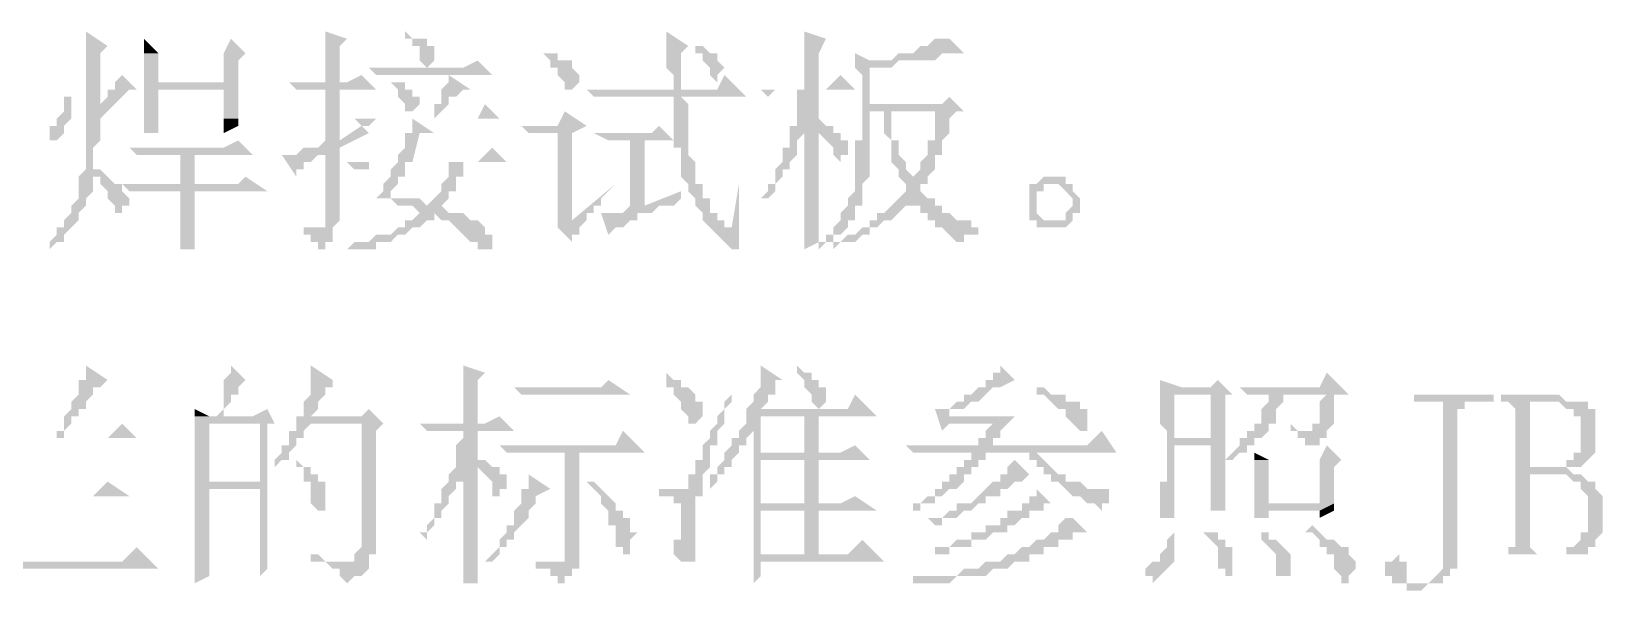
# Model space of a CAD drawing. Extents: x 51 to 246, y 3 to 417.
# Drawn here: x 211.48 to 220.64, y 334.52 to 337.78 of the extents above; entities that cross this region are included whole.
import ezdxf

# ---------------------------------------------------------------- set-up
doc = ezdxf.new("R2010")
doc.units = 0
doc.header["$MEASUREMENT"] = 0
doc.layers.add('_____1', color=160, linetype='Continuous')

msp = doc.modelspace()

# ---------------------------------------------------------------- hatches: boundary and pattern name
at = {"layer": '_____1'}
for points in [[(211.7938, 337.7773), (211.7938, 337.3117), (211.8782, 337.3117), (211.8782, 337.6504), (211.9206, 337.6927)], [(213.1908, 337.7773), (213.1908, 337.481), (213.2752, 337.481), (213.2752, 337.6927), (213.3176, 337.7349)], [(215.1803, 337.7773), (215.1803, 337.5656), (215.2227, 337.5232), (215.2227, 337.4387), (215.2651, 337.4387), (215.2651, 337.6504), (215.3074, 337.6927)], [(215.9847, 337.7773), (215.9847, 337.4387), (216.0695, 337.4387), (216.0695, 337.6504), (216.1115, 337.7349)], [(212.1324, 337.7349), (212.1324, 337.6504), (212.2168, 337.6504)], [(212.6403, 337.7349), (212.5979, 337.6504), (212.1324, 337.6504), (212.1324, 337.481), (212.2168, 337.481), (212.2168, 337.6504), (212.725, 337.6504)], [(214.4606, 337.6927), (214.4606, 337.6504), (214.503, 337.608), (214.503, 337.5656), (214.5454, 337.5656), (214.5454, 337.5232), (214.5878, 337.481), (214.5878, 337.4387), (214.6301, 337.4387), (214.6722, 337.481), (214.6722, 337.5232), (214.6301, 337.5656), (214.6301, 337.608), (214.5454, 337.608), (214.5454, 337.6504), (214.4606, 337.6504)], [(216.8312, 337.7349), (216.7468, 337.7349), (216.7044, 337.6927), (216.6621, 337.6927), (216.6197, 337.6504), (216.5349, 337.6504), (216.4926, 337.608), (216.3658, 337.608), (216.7468, 337.608), (216.7888, 337.6504), (216.916, 337.6504)], [(212.725, 337.6504), (212.5979, 337.6504), (212.5979, 337.481), (212.1324, 337.481), (212.1324, 337.4387), (212.5979, 337.4387), (212.5979, 337.2693), (212.1324, 337.2693), (212.1324, 337.1846), (212.2168, 337.1846), (212.2168, 337.2693), (212.6826, 337.2693), (212.6826, 337.608)], [(214.0796, 337.608), (213.9949, 337.5656), (213.4447, 337.5656), (213.4871, 337.5232), (214.1644, 337.5232)], [(216.281, 337.6504), (216.281, 337.5656), (216.3234, 337.5232), (216.3234, 337.3117), (216.3658, 337.3539), (216.3658, 337.5656), (216.4926, 337.5656), (216.5349, 337.608), (216.3658, 337.608)], [(212.0053, 337.5232), (211.9629, 337.481), (211.9629, 337.4387), (211.9206, 337.4387), (211.9206, 337.3963), (211.8782, 337.3539), (211.8782, 337.3117), (211.7938, 337.3117), (211.7938, 336.9731), (211.7514, 336.9307), (211.8782, 336.9307), (211.8782, 336.8883), (211.9206, 336.8459), (211.9206, 336.8036), (211.9629, 336.7614), (211.9629, 336.719), (212.0053, 336.719), (212.0053, 336.7614), (212.0477, 336.7614), (212.0477, 336.8036), (212.0053, 336.8459), (212.0053, 336.8883), (211.9629, 336.8883), (211.8782, 336.9731), (211.8362, 336.9731), (211.8362, 337.1), (211.8782, 337.1424), (211.8782, 337.2693), (211.9206, 337.3117), (212.0477, 337.4387), (212.0901, 337.4387)], [(213.4023, 337.5232), (213.3176, 337.481), (212.9789, 337.481), (213.0213, 337.4387), (213.4871, 337.4387)], [(213.5718, 337.5232), (213.5718, 337.481), (213.6138, 337.4387), (213.6138, 337.3963), (213.6562, 337.3539), (213.6562, 337.3117), (213.6986, 337.3117), (213.741, 337.3539), (213.741, 337.3963), (213.6986, 337.3963), (213.6986, 337.4387), (213.6562, 337.4387), (213.6562, 337.481), (213.5718, 337.481)], [(213.9105, 337.5232), (213.9105, 337.481), (213.8681, 337.4387), (213.8681, 337.3539), (213.8257, 337.3539), (213.8257, 337.2693), (213.8681, 337.3117), (213.9105, 337.3539), (213.9105, 337.3963), (213.9528, 337.3963), (213.9949, 337.4387), (214.0372, 337.4387)], [(215.519, 337.5232), (215.4766, 337.4387), (214.7145, 337.4387), (214.7569, 337.3963), (215.6461, 337.3963)], [(216.1963, 337.5232), (216.1115, 337.4387), (215.7305, 337.4387), (215.7729, 337.3963), (215.8153, 337.4387), (216.281, 337.4387)], [(211.709, 337.3963), (211.6667, 337.3963), (211.6667, 337.3117), (211.6243, 337.2693), (211.6243, 337.227), (211.5819, 337.227), (211.5819, 337.1424), (211.6243, 337.1424), (211.6667, 337.1846), (211.6667, 337.227), (211.709, 337.2693), (211.709, 337.3539)], [(212.1324, 337.4387), (212.1324, 337.2693), (212.2168, 337.2693), (212.2168, 337.4387), (212.5979, 337.4387)], [(216.0695, 337.4387), (215.9424, 337.4387), (215.9424, 337.227), (216.0695, 337.227), (216.0695, 337.1846), (216.1539, 337.1), (216.1539, 337.0576), (216.1963, 337.0153), (216.1963, 337.0576), (216.2387, 337.0576), (216.2387, 337.1424), (216.1963, 337.1424), (216.1963, 337.1846), (216.1539, 337.1846), (216.1539, 337.227), (216.1115, 337.227), (216.0695, 337.2693)], [(216.8312, 337.3963), (216.7888, 337.3539), (216.3658, 337.3539), (216.3234, 337.3117), (216.7888, 337.3117), (216.7468, 337.3117), (216.7468, 337.1424), (216.7044, 337.1424), (216.7044, 337.0576), (216.6621, 337.0153), (216.6621, 336.9731), (216.6197, 336.9307), (216.7044, 336.8883), (216.7044, 336.9307), (216.7468, 336.9731), (216.7468, 337.0576), (216.7888, 337.0576), (216.7888, 337.1424), (216.8312, 337.1846), (216.8312, 337.2693), (216.8736, 337.3117), (216.916, 337.3117)], [(214.122, 337.3539), (214.0796, 337.2693), (213.3599, 337.2693), (213.4023, 337.227), (213.4447, 337.227), (213.4871, 337.2693), (214.2067, 337.2693)], [(214.5878, 337.3117), (214.5454, 337.227), (214.3335, 337.227), (214.3759, 337.1846), (214.5454, 337.1846), (214.7145, 337.227)], [(216.3234, 337.3117), (216.3234, 337.1424), (216.281, 337.1424), (216.281, 336.8459), (216.2387, 336.8036), (216.2387, 336.7614), (216.1963, 336.719), (216.1963, 336.6766), (216.1539, 336.6344), (216.1539, 336.592), (216.1115, 336.592), (216.1115, 336.5497), (216.0695, 336.5497), (216.0695, 336.5073), (216.1115, 336.5497), (216.1539, 336.5497), (216.1539, 336.592), (216.1963, 336.592), (216.2387, 336.6344), (216.2387, 336.6766), (216.281, 336.6766), (216.281, 336.7614), (216.3234, 336.7614), (216.3234, 336.8883), (216.3658, 336.9307), (216.3658, 337.3117), (216.7888, 337.3117)], [(216.4502, 337.3117), (216.4502, 337.1846), (216.4926, 337.1424), (216.4926, 337.0153), (216.5349, 336.9731), (216.5349, 336.9307), (216.5773, 336.8883), (216.5773, 336.8459), (216.5349, 336.8036), (216.4926, 336.7614), (216.4502, 336.719), (216.4082, 336.719), (216.4082, 336.6766), (216.3658, 336.6766), (216.3658, 336.6344), (216.3234, 336.6344), (216.281, 336.592), (216.2387, 336.592), (216.1963, 336.5497), (216.1539, 336.5497), (216.1539, 336.5073), (216.1963, 336.5497), (216.281, 336.5497), (216.3234, 336.592), (216.3658, 336.592), (216.3658, 336.6344), (216.4082, 336.6344), (216.4502, 336.6766), (216.4926, 336.6766), (216.5349, 336.719), (216.5773, 336.7614), (216.6197, 336.7614), (216.6197, 336.8036), (216.7044, 336.8036), (216.6621, 336.8459), (216.6621, 336.8883), (216.7044, 336.8883), (216.6197, 336.9307), (216.5773, 336.9731), (216.5773, 337.0153), (216.5349, 337.0576), (216.5349, 337.1424), (216.4926, 337.1424), (216.4926, 337.3117)], [(213.4023, 337.227), (213.2752, 337.1424), (213.1908, 337.1424), (213.1484, 337.1), (213.0637, 337.1), (213.0213, 337.0576), (213.1908, 337.0576), (213.1908, 336.6344), (213.1484, 336.6344), (213.2332, 336.6344), (213.2752, 336.6766), (213.2752, 337.1), (213.4447, 337.1846)], [(213.6986, 337.2693), (213.6986, 337.1846), (213.6562, 337.1846), (213.6562, 337.1), (213.6138, 337.0576), (213.6138, 337.0153), (213.6986, 337.0153), (213.741, 337.1846), (213.8257, 337.1846)], [(214.7145, 337.227), (214.5454, 337.1846), (214.5454, 336.6344), (214.6301, 336.5497), (214.6301, 336.592), (214.6722, 336.592), (214.6722, 336.6344), (214.7145, 336.6766), (214.6301, 336.6766), (214.6301, 337.1846)], [(215.1379, 337.227), (215.0956, 337.1846), (214.7569, 337.1846), (214.8417, 337.1424), (215.2227, 337.1424)], [(215.9424, 337.227), (215.9, 337.227), (215.9, 337.1), (215.8576, 337.1), (215.8576, 337.0153), (215.8153, 336.9731), (215.8153, 336.8883), (215.7729, 336.8883), (215.7729, 336.8459), (215.7305, 336.8036), (215.7729, 336.8036), (215.8153, 336.8459), (215.8153, 336.8883), (215.8576, 336.9307), (215.8576, 336.9731), (215.9, 336.9731), (215.9, 337.0153), (215.9424, 337.0576), (215.9424, 337.1424), (215.9847, 337.1846), (216.0695, 337.1846), (216.0695, 337.227)], [(212.6826, 337.1424), (212.5979, 337.1), (212.0477, 337.1), (212.0901, 337.0576), (212.7674, 337.0576)], [(214.9688, 337.1424), (214.9688, 336.7614), (214.9264, 336.719), (214.7993, 336.719), (214.8417, 336.592), (214.884, 336.6344), (214.9264, 336.6344), (214.9688, 336.6766), (215.0112, 336.6766), (215.0112, 336.719), (215.0956, 336.719), (215.1379, 336.7614), (215.1803, 336.7614), (215.0532, 336.7614), (215.0532, 337.1424), (215.2227, 337.1424)], [(216.0695, 337.1846), (215.9847, 337.1846), (215.9847, 336.5073), (216.0695, 336.5497), (216.0695, 337.1424)], [(213.0213, 337.0576), (212.9365, 337.0576), (213.0213, 336.9307), (213.0213, 336.9731), (213.0637, 336.9731), (213.0637, 337.0153), (213.106, 337.0153), (213.1484, 337.0576), (213.1908, 337.0576)], [(214.1644, 337.1), (214.0796, 337.0153), (213.3176, 337.0153), (213.3599, 336.9731), (213.4447, 336.9731), (213.4447, 337.0153), (214.2491, 337.0153)], [(213.6562, 337.0153), (213.6138, 337.0153), (213.5718, 336.9731), (213.5718, 336.9307), (213.5294, 336.8883), (213.5294, 336.8459), (213.4871, 336.8036), (213.5718, 336.8036), (213.6138, 336.7614), (213.6986, 336.7614), (213.741, 336.719), (213.8257, 336.719), (213.8681, 336.6766), (213.9105, 336.6766), (214.0372, 336.5497), (214.0796, 336.5497), (214.0796, 336.5073), (214.1644, 336.5073), (214.1644, 336.592), (214.122, 336.592), (214.122, 336.6344), (214.0796, 336.6766), (214.0372, 336.6766), (213.9949, 336.719), (213.9105, 336.719), (213.8681, 336.7614), (213.7833, 336.7614), (213.741, 336.8036), (213.5718, 336.8036), (213.5718, 336.8459), (213.6138, 336.8883), (213.6138, 336.9307), (213.6562, 336.9307), (213.6562, 336.9731)], [(213.9949, 337.0153), (213.9105, 337.0153), (213.9105, 336.9307), (213.8681, 336.8883), (213.8681, 336.8459), (213.7833, 336.7614), (213.8681, 336.7614), (213.9105, 336.8036), (213.9105, 336.8459), (213.9528, 336.8459), (213.9528, 336.9307), (213.9949, 336.9307), (213.9949, 336.9731)], [(211.7514, 336.9307), (211.7514, 336.8036), (211.709, 336.7614), (211.709, 336.719), (211.6667, 336.6766), (211.6667, 336.6344), (211.6243, 336.6344), (211.6243, 336.592), (211.5819, 336.5497), (211.5819, 336.5073), (211.5395, 336.5073), (211.5819, 336.5073), (211.6243, 336.5497), (211.6667, 336.5497), (211.6667, 336.592), (211.7514, 336.6766), (211.7514, 336.719), (211.7938, 336.7614), (211.7938, 336.8036), (211.8362, 336.8459), (211.8362, 336.9307)], [(212.725, 336.9307), (212.6826, 336.8883), (212.0053, 336.8883), (212.0477, 336.8459), (212.8521, 336.8459)], [(217.4241, 336.9307), (217.3817, 336.9307), (217.3394, 336.8883), (217.297, 336.8883), (217.297, 336.6766), (217.4241, 336.6766), (217.3817, 336.6766), (217.3394, 336.719), (217.3394, 336.8459), (217.3817, 336.8459), (217.3817, 336.8883), (217.5509, 336.8883), (217.5085, 336.8883), (217.5085, 336.9307), (217.4665, 336.9307)], [(215.2651, 336.8459), (215.0532, 336.7614), (215.2227, 336.7614), (215.2651, 336.8036)], [(217.5509, 336.8883), (217.4241, 336.8883), (217.4665, 336.8883), (217.5509, 336.8036), (217.5509, 336.7614), (217.5085, 336.719), (217.5085, 336.6766), (217.3394, 336.6766), (217.3394, 336.6344), (217.5085, 336.6344), (217.5509, 336.6766), (217.5509, 336.719), (217.5933, 336.719), (217.5933, 336.8036), (217.5509, 336.8459)], [(216.7044, 336.8036), (216.6197, 336.8036), (216.6197, 336.7614), (216.6621, 336.7614), (216.6621, 336.719), (216.7044, 336.719), (216.7044, 336.6766), (216.7468, 336.6766), (216.7468, 336.6344), (216.7888, 336.6344), (217.0007, 336.592), (217.0007, 336.6344), (216.9583, 336.6344), (216.9583, 336.6766), (216.8736, 336.6766), (216.8312, 336.719), (216.7888, 336.719), (216.7888, 336.7614), (216.7468, 336.7614), (216.7468, 336.8036)], [(213.741, 336.719), (213.6986, 336.6766), (213.6562, 336.6766), (213.6562, 336.6344), (213.6138, 336.6344), (213.5718, 336.592), (213.4871, 336.592), (213.4447, 336.5497), (213.3599, 336.5497), (213.3176, 336.5073), (213.2752, 336.5073), (213.4871, 336.5073), (213.4871, 336.5497), (213.5718, 336.5497), (213.6138, 336.592), (213.6562, 336.592), (213.6986, 336.6344), (213.741, 336.6344), (213.7833, 336.6766), (213.8257, 336.6766), (213.8257, 336.719)], [(216.7888, 336.6344), (216.8736, 336.5497), (216.916, 336.5497), (216.916, 336.592), (217.0007, 336.592)], [(211.7938, 335.83), (211.7938, 335.7452), (211.7514, 335.7452), (211.7514, 335.6606), (211.709, 335.6183), (211.709, 335.5761), (211.6667, 335.5337), (211.6667, 335.4489), (211.6243, 335.4489), (211.6243, 335.4066), (211.6667, 335.4066), (211.6667, 335.4489), (211.709, 335.4913), (211.709, 335.5337), (211.7514, 335.5337), (211.7514, 335.5761), (211.7938, 335.5761), (211.7938, 335.6183), (211.8362, 335.6606), (211.8362, 335.703), (211.8782, 335.703), (211.9206, 335.7452)], [(212.6403, 335.83), (212.6403, 335.7876), (212.5979, 335.7452), (212.5979, 335.5761), (212.5555, 335.5337), (212.5979, 335.5337), (212.5979, 335.5761), (212.6403, 335.6183), (212.6403, 335.6606), (212.6826, 335.6606), (212.6826, 335.703), (212.725, 335.7452)], [(213.106, 335.83), (213.106, 335.6606), (213.0637, 335.6183), (213.0637, 335.5337), (213.0213, 335.5337), (213.0213, 335.4913), (213.4023, 335.4913), (213.4023, 334.7716), (213.3599, 334.7293), (213.3599, 334.6869), (213.3176, 334.6869), (213.4447, 334.6869), (213.4447, 334.7293), (213.4871, 334.7293), (213.4871, 335.4489), (213.5294, 335.4913), (213.106, 335.5337), (213.1484, 335.5761), (213.1484, 335.6183), (213.1908, 335.6606), (213.1908, 335.703), (213.2332, 335.703), (213.2332, 335.7452)], [(213.9949, 335.83), (213.9949, 335.4913), (214.0796, 335.4913), (214.0796, 335.7452), (214.122, 335.7876)], [(215.7305, 335.83), (215.7305, 335.703), (215.6885, 335.6606), (215.6885, 335.6183), (215.6461, 335.5761), (215.6461, 335.5337), (215.7305, 335.5761), (215.7729, 335.6183), (215.7729, 335.6606), (215.8153, 335.6606), (215.8153, 335.7452), (215.8576, 335.7452)], [(215.9424, 335.83), (215.9424, 335.7876), (215.9847, 335.7452), (215.9847, 335.703), (216.0271, 335.6606), (216.0271, 335.6183), (216.0695, 335.5761), (216.1115, 335.6183), (216.1115, 335.703), (216.0695, 335.703), (216.0695, 335.7452), (216.0271, 335.7452), (216.0271, 335.7876), (215.9847, 335.7876)], [(217.1278, 335.83), (217.1278, 335.7876), (217.0855, 335.7876), (217.0855, 335.7452), (217.0431, 335.7452), (217.0431, 335.703), (217.0007, 335.703), (216.9583, 335.6606), (216.916, 335.6606), (216.916, 335.6183), (216.8736, 335.6183), (216.8312, 335.5761), (216.7468, 335.5761), (216.7888, 335.4489), (216.8312, 335.4913), (217.1699, 335.4913), (217.2122, 335.5337), (217.6356, 335.5337), (216.8312, 335.5337), (216.8312, 335.5761), (216.916, 335.5761), (216.9583, 335.6183), (217.0007, 335.6183), (217.0855, 335.703), (217.1278, 335.703), (217.2122, 335.7452)], [(214.8417, 335.7452), (214.7993, 335.703), (214.2915, 335.703), (214.3335, 335.6606), (214.9688, 335.6606)], [(215.1803, 335.7876), (215.1803, 335.703), (215.2227, 335.703), (215.2227, 335.6606), (215.2651, 335.6183), (215.2651, 335.5761), (215.3074, 335.5337), (215.3074, 335.4913), (215.3498, 335.4913), (215.3918, 335.5337), (215.3918, 335.6183), (215.3498, 335.6183), (215.3498, 335.6606), (215.3074, 335.703), (215.2651, 335.703), (215.2651, 335.7452), (215.2227, 335.7452)], [(218.059, 335.7452), (218.059, 335.6606), (218.1862, 335.703)], [(218.3977, 335.7452), (218.3553, 335.703), (218.1862, 335.703), (218.059, 335.6606), (218.059, 335.4913), (218.1014, 335.4489), (218.1014, 335.1527), (218.059, 335.1527), (218.059, 335.0679), (218.3553, 335.0679), (218.3553, 334.9833), (218.4401, 334.9833), (218.4401, 335.0679), (218.1438, 335.0679), (218.1438, 335.3644), (218.4401, 335.3644), (218.1438, 335.4066), (218.1438, 335.6606), (218.4824, 335.6606)], [(219.0326, 335.7876), (218.9903, 335.703), (218.5248, 335.703), (218.5668, 335.6606), (219.1597, 335.6606)], [(216.281, 335.6606), (216.2387, 335.5761), (215.7305, 335.5761), (215.6461, 335.5337), (215.6461, 335.4913), (215.6037, 335.4489), (215.6885, 335.4489), (215.6885, 334.7293), (216.0695, 334.7293), (215.7305, 334.7293), (215.7305, 334.9833), (216.4082, 334.9833), (215.7305, 335.0257), (215.7305, 335.2796), (216.3658, 335.2796), (216.0695, 335.322), (215.7305, 335.322), (215.7305, 335.5337), (216.4082, 335.5337)], [(217.3394, 335.703), (217.3394, 335.6606), (217.3817, 335.6606), (217.4665, 335.5761), (217.5085, 335.5761), (217.5085, 335.5337), (216.8312, 335.5337), (217.6356, 335.5337), (217.6356, 335.5761), (217.5933, 335.5761), (217.5933, 335.6183), (217.5085, 335.6183), (217.5085, 335.6606), (217.4241, 335.6606), (217.3817, 335.703)], [(218.4824, 335.6606), (218.3553, 335.6606), (218.3553, 335.4066), (218.1438, 335.4066), (218.4401, 335.3644), (218.4401, 335.6606)], [(219.1597, 335.6606), (219.0326, 335.6606), (218.9903, 335.6183), (218.9903, 335.4913), (218.9479, 335.4913), (218.9479, 335.4489), (218.8211, 335.4489), (218.8635, 335.4489), (218.8635, 335.4066), (218.9055, 335.4066), (218.9055, 335.3644), (218.9903, 335.3644), (218.9903, 335.4066), (219.0326, 335.4066), (219.0326, 335.4489), (219.075, 335.4913), (219.075, 335.6606)], [(220.0062, 335.6606), (219.5408, 335.6606), (219.5408, 335.6183), (219.7099, 335.6183), (219.7099, 334.6447), (219.6676, 334.6023), (219.6252, 334.5599), (219.5832, 334.5599), (219.7099, 334.5599), (219.7099, 334.6023), (219.7523, 334.6023), (219.7523, 334.6447), (219.7947, 334.6447), (219.7947, 335.5761), (219.8371, 335.5761), (219.8371, 335.6183), (220.0062, 335.6183)], [(220.3449, 335.6606), (220.0486, 335.6606), (220.0486, 335.6183), (220.3872, 335.6183), (220.4296, 335.5761), (220.472, 335.5761), (220.472, 335.5337), (220.5144, 335.5337), (220.5144, 335.322), (220.472, 335.322), (220.472, 335.2796), (220.4296, 335.2796), (220.4296, 335.2372), (220.2181, 335.2372), (220.5144, 335.2372), (220.5991, 335.322), (220.5991, 335.5761), (220.5567, 335.5761), (220.5567, 335.6183), (220.4296, 335.6183), (220.3872, 335.6606)], [(212.4287, 335.5761), (212.4287, 335.5337), (212.5135, 335.5337)], [(212.8521, 335.5761), (212.7674, 335.5337), (212.4287, 335.5337), (212.4287, 335.1527), (212.5135, 335.1527), (212.5135, 335.4913), (212.8945, 335.4913)], [(213.4447, 335.5761), (213.4023, 335.5337), (213.106, 335.5337), (213.5294, 335.4913)], [(220.0486, 335.6183), (220.091, 335.6183), (220.1333, 335.5761), (220.1333, 334.7716), (220.091, 334.7716), (220.091, 334.7293), (220.2605, 334.7293), (220.2181, 334.7716), (220.2181, 335.195), (220.472, 335.195), (220.4296, 335.2372), (220.2181, 335.2372), (220.2181, 335.6183), (220.3028, 335.6183)], [(212.0053, 335.4913), (211.9206, 335.4066), (211.0317, 335.4066), (211.0741, 335.3644), (211.1165, 335.4066), (212.0901, 335.4066)], [(212.8945, 335.4913), (212.8097, 335.4913), (212.8097, 335.1527), (212.4287, 335.1527), (212.4287, 334.5599), (212.5135, 334.6023), (212.5135, 334.7293), (212.8521, 334.7293), (212.5135, 334.7293), (212.5135, 335.1103), (212.8097, 335.1103), (212.8521, 335.1527), (212.8521, 335.4913)], [(213.0213, 335.4913), (213.0213, 335.4489), (212.9789, 335.4489), (212.9789, 335.3644), (212.9365, 335.3644), (212.9365, 335.322), (212.8945, 335.2796), (212.8945, 335.2372), (212.9365, 335.2796), (212.9789, 335.2796), (212.9789, 335.322), (213.0213, 335.3644), (213.0213, 335.4066), (213.0637, 335.4066), (213.0637, 335.4489), (213.106, 335.4913), (213.4023, 335.4913)], [(214.2067, 335.5337), (214.122, 335.4913), (213.741, 335.4913), (213.7833, 335.4489), (214.2915, 335.4489)], [(216.0695, 335.5337), (215.9847, 335.5337), (215.9847, 335.322), (215.7305, 335.322), (216.0695, 335.322)], [(214.0796, 335.4489), (213.9949, 335.4489), (213.9949, 335.4066), (213.9528, 335.3644), (213.9528, 335.2372), (213.9105, 335.195), (213.9105, 335.1527), (213.8681, 335.1103), (213.8681, 335.0257), (213.8257, 335.0257), (213.8257, 334.941), (213.7833, 334.8986), (213.7833, 334.8564), (213.741, 334.8564), (213.7833, 334.814), (213.7833, 334.8564), (213.8257, 334.8986), (213.8257, 334.941), (213.8681, 334.941), (213.8681, 334.9833), (213.9105, 335.0257), (213.9105, 335.0679), (213.9528, 335.1103), (213.9528, 335.1527), (213.9949, 335.1527), (213.9949, 335.195), (214.0796, 335.195), (214.0796, 335.2796), (214.122, 335.2796), (214.0796, 335.2796), (214.0796, 335.322)], [(214.9264, 335.4489), (214.884, 335.3644), (214.2067, 335.3644), (214.2491, 335.322), (215.0532, 335.322)], [(215.6037, 335.4489), (215.6037, 335.4066), (215.5613, 335.4066), (215.5613, 335.3644), (215.519, 335.322), (215.519, 335.2796), (215.4766, 335.2372), (215.4766, 335.195), (215.4342, 335.195), (215.4342, 335.1103), (215.4766, 335.1527), (215.4766, 335.195), (215.519, 335.195), (215.519, 335.2372), (215.5613, 335.2372), (215.5613, 335.2796), (215.6037, 335.322), (215.6037, 335.3644), (215.6461, 335.3644), (215.6461, 335.4066), (215.6885, 335.4489)], [(216.281, 335.3644), (216.1963, 335.322), (216.0695, 335.322), (216.3658, 335.2796)], [(217.7204, 335.4489), (217.6356, 335.3644), (216.5773, 335.3644), (216.6197, 335.322), (217.8051, 335.322)], [(218.4401, 335.3644), (218.3553, 335.3644), (218.3553, 335.0679), (218.1438, 335.0679), (218.4401, 335.0679), (218.4401, 335.322)], [(219.0326, 335.3644), (218.9903, 335.2796), (218.6092, 335.2796), (218.6092, 334.941), (218.694, 334.941), (218.694, 334.9833), (218.9903, 334.9833), (219.075, 335.0257), (218.694, 335.0257), (218.694, 335.2796), (219.1174, 335.2796)], [(214.6722, 335.322), (214.5878, 335.322), (214.5878, 334.6869), (214.3759, 334.6869), (214.4183, 334.6869), (214.4183, 334.6447), (214.503, 334.6447), (214.503, 334.6023), (214.5454, 334.6023), (214.5454, 334.5599), (214.5878, 334.5599), (214.5878, 334.6023), (214.6301, 334.6023), (214.6301, 334.6447), (214.6722, 334.6447), (214.6722, 334.6869)], [(217.2122, 335.2796), (217.1699, 335.2372), (217.1699, 335.195), (217.1278, 335.195), (217.1278, 335.1527), (217.0855, 335.1527), (216.9583, 335.0257), (216.8736, 335.0257), (216.8736, 334.9833), (216.8312, 334.9833), (216.7888, 334.941), (216.7044, 334.941), (216.7468, 334.8986), (216.7888, 334.8986), (216.7888, 334.941), (216.8736, 334.941), (216.916, 334.9833), (216.9583, 334.9833), (217.0007, 335.0257), (217.0431, 335.0257), (217.0431, 335.0679), (217.1278, 335.0679), (217.1278, 335.1103), (217.1699, 335.1103), (217.2122, 335.1527), (217.2546, 335.1527), (217.297, 335.195)], [(217.297, 335.322), (217.297, 335.2796), (217.3394, 335.2796), (217.3394, 335.2372), (217.3817, 335.2372), (217.3817, 335.195), (217.4241, 335.195), (217.4241, 335.1527), (217.4665, 335.1527), (217.5509, 335.0679), (217.5933, 335.0679), (217.6356, 335.0257), (217.678, 335.0257), (217.7204, 334.9833), (217.7204, 335.0257), (217.7628, 335.0257), (217.7628, 335.0679), (217.8051, 335.0679), (217.7628, 335.0679), (217.7628, 335.1103), (217.6356, 335.1103), (217.5933, 335.1527), (217.5085, 335.1527), (217.5085, 335.195), (217.4665, 335.195), (217.3394, 335.322)], [(218.6092, 335.322), (218.6092, 335.2796), (218.694, 335.2796)], [(219.1174, 335.2796), (218.9903, 335.2796), (218.9903, 335.0257), (218.694, 335.0257), (219.075, 335.0257), (219.075, 335.2372)], [(214.3759, 335.195), (214.3759, 335.1103), (214.3335, 335.1103), (214.3335, 335.0257), (214.2915, 334.9833), (214.2915, 334.8986), (214.2491, 334.8986), (214.2491, 334.8564), (214.2067, 334.814), (214.2067, 334.7716), (214.122, 334.6869), (214.1644, 334.6869), (214.2067, 334.7293), (214.2067, 334.7716), (214.2491, 334.7716), (214.2491, 334.814), (214.2915, 334.814), (214.2915, 334.8564), (214.3335, 334.8986), (214.3759, 334.941), (214.3759, 334.9833), (214.4183, 335.0257), (214.4183, 335.0679), (214.503, 335.1103)], [(220.472, 335.195), (220.3449, 335.195), (220.4296, 335.195), (220.472, 335.1527), (220.5144, 335.1527), (220.5144, 335.1103), (220.5567, 335.0679), (220.5567, 334.8564), (220.5144, 334.8564), (220.5144, 334.814), (220.472, 334.7716), (220.4296, 334.7716), (220.4296, 334.7293), (220.0486, 334.7293), (220.5567, 334.7293), (220.5567, 334.7716), (220.5991, 334.7716), (220.5991, 334.814), (220.6415, 334.8564), (220.6415, 335.0679), (220.5991, 335.1103), (220.5991, 335.1527), (220.5567, 335.1527), (220.5144, 335.195)], [(211.9206, 335.1527), (211.8362, 335.0679), (211.1165, 335.0679), (211.1585, 335.0257), (211.2433, 335.0257), (211.2856, 335.0679), (212.0477, 335.0679)], [(212.8521, 335.1527), (212.8097, 335.1103), (212.8097, 334.7293), (212.5135, 334.7293), (212.8521, 334.7293), (212.8521, 335.1103)], [(215.1379, 335.1103), (215.1379, 335.0679), (215.2227, 335.0679), (215.2227, 335.0257), (215.2651, 335.0257), (215.2651, 334.814), (215.2227, 334.814), (215.2227, 334.7293), (215.2651, 334.6869), (215.3498, 334.6869), (215.3498, 335.0679), (215.3918, 335.0679), (215.1803, 335.1103)], [(217.3394, 335.1103), (217.3394, 335.0679), (217.297, 335.0679), (217.297, 335.0257), (217.2546, 335.0257), (217.2546, 334.9833), (217.1699, 334.9833), (217.1699, 334.941), (217.1278, 334.941), (217.1278, 334.8986), (217.0431, 334.8986), (217.0431, 334.8564), (216.9583, 334.8564), (216.9583, 334.814), (216.8736, 334.814), (216.8312, 334.7716), (216.7468, 334.7716), (216.7468, 334.7293), (216.8312, 334.7293), (216.8312, 334.7716), (216.9583, 334.7716), (216.9583, 334.814), (217.0431, 334.814), (217.0855, 334.8564), (217.1699, 334.8564), (217.1699, 334.8986), (217.2122, 334.8986), (217.2546, 334.941), (217.297, 334.941), (217.297, 334.9833), (217.3817, 334.9833), (217.3817, 335.0257), (217.4241, 335.0257)], [(216.281, 335.0679), (216.1963, 335.0257), (215.7305, 335.0257), (216.4082, 334.9833)], [(218.059, 335.0679), (218.059, 334.941), (218.1438, 334.941), (218.1438, 335.0679), (218.3553, 335.0679)], [(219.075, 335.0257), (218.9903, 334.9833), (218.9903, 334.941), (219.075, 334.9833)], [(216.0695, 334.9833), (215.9847, 334.9833), (215.9847, 334.7293), (215.7305, 334.7293), (216.0695, 334.7293)], [(217.5509, 334.941), (217.5085, 334.941), (217.4665, 334.8986), (217.4665, 334.8564), (217.4241, 334.8564), (217.3817, 334.814), (217.3394, 334.814), (217.297, 334.7716), (217.2546, 334.7716), (217.2122, 334.7293), (217.1699, 334.7293), (217.1278, 334.6869), (217.0431, 334.6869), (217.0007, 334.6447), (216.916, 334.6447), (216.8736, 334.6023), (216.6197, 334.6023), (216.6197, 334.5599), (216.8312, 334.5599), (216.8736, 334.6023), (217.0431, 334.6023), (217.0855, 334.6447), (217.1699, 334.6447), (217.2122, 334.6869), (217.297, 334.6869), (217.297, 334.7293), (217.3817, 334.7293), (217.3817, 334.7716), (217.4665, 334.7716), (217.4665, 334.814), (217.5509, 334.814), (217.5509, 334.8564), (217.6356, 334.8564)], [(216.3234, 334.814), (216.2387, 334.7293), (215.6885, 334.7293), (215.6885, 334.5599), (215.7305, 334.6023), (215.7305, 334.6869), (216.4502, 334.6869)], [(218.1438, 334.8986), (218.1438, 334.8564), (218.1014, 334.814), (218.1014, 334.7716), (218.059, 334.7293), (218.059, 334.6869), (218.0167, 334.6869), (217.9743, 334.6447), (217.9743, 334.6023), (218.0167, 334.6023), (218.0167, 334.5599), (218.1438, 334.6869), (218.1438, 334.8564)], [(218.3129, 334.8986), (218.3129, 334.8564), (218.3977, 334.7716), (218.3977, 334.6447), (218.4401, 334.6447), (218.4401, 334.6023), (218.4824, 334.6023), (218.4824, 334.7716), (218.4401, 334.7716), (218.4401, 334.814), (218.3977, 334.814), (218.3977, 334.8564), (218.3129, 334.8564)], [(218.6516, 334.8986), (218.6516, 334.814), (218.7363, 334.7293), (218.7363, 334.6023), (218.8211, 334.6023), (218.8211, 334.7293), (218.7363, 334.814), (218.694, 334.814), (218.694, 334.8564), (218.6516, 334.8564)], [(212.0901, 334.7716), (212.0053, 334.6869), (210.947, 334.6869), (210.9894, 334.6447), (212.2168, 334.6447)], [(212.8521, 334.7293), (212.8097, 334.7293), (212.8097, 334.6023), (212.8521, 334.6447), (212.8521, 334.6869)], [(219.456, 334.7293), (219.4137, 334.6869), (219.3713, 334.6869), (219.3713, 334.6023), (219.4137, 334.6023), (219.4137, 334.5599), (219.4984, 334.5599), (219.4984, 334.5177), (219.5832, 334.5177), (219.6252, 334.5599), (219.6676, 334.5599), (219.4984, 334.5599), (219.4984, 334.6869), (219.456, 334.6869)]]:
    msp.add_hatch(color=7, dxfattribs=at).paths.add_polyline_path(points, is_closed=False)
for points in [[(213.6562, 337.7773), (213.6562, 337.7349), (213.6986, 337.7349), (213.6986, 337.6927), (213.741, 337.6927), (213.741, 337.608), (213.7833, 337.5656), (213.8257, 337.608), (213.8257, 337.6927), (213.7833, 337.6927), (213.7833, 337.7349), (213.6986, 337.7349)], [(215.3498, 337.6927), (215.3498, 337.6504), (215.3918, 337.6504), (215.3918, 337.608), (215.4342, 337.5656), (215.4342, 337.5232), (215.4766, 337.481), (215.4766, 337.5232), (215.519, 337.5656), (215.4766, 337.608), (215.4766, 337.6504), (215.4342, 337.6504), (215.3918, 337.6927)], [(213.1908, 337.4387), (213.2752, 337.4387), (213.2752, 337.1424), (213.1908, 337.1424)], [(215.2651, 337.3963), (215.2227, 337.3963), (215.2227, 337.1424), (214.9688, 337.1424), (215.2227, 337.1424), (215.2227, 337.1), (215.2651, 337.1), (215.2651, 336.9307), (215.3074, 336.8883), (215.3074, 336.8459), (215.3498, 336.8036), (215.3498, 336.7614), (215.3918, 336.719), (215.3918, 336.6766), (215.4342, 336.6344), (215.4766, 336.592), (215.5613, 336.5073), (215.6037, 336.5073), (215.6037, 336.6344), (215.519, 336.6344), (215.519, 336.6766), (215.4766, 336.6766), (215.4766, 336.719), (215.4342, 336.719), (215.4342, 336.8036), (215.3918, 336.8036), (215.3918, 336.8883), (215.3498, 336.8883), (215.3498, 337.0153), (215.3074, 337.0576), (215.3074, 337.3539)], [(212.6826, 337.2693), (212.5979, 337.2693), (212.5979, 337.1846), (212.6826, 337.227)], [(212.344, 337.0576), (212.4287, 337.0576), (212.4287, 336.8883), (212.344, 336.8883)], [(212.344, 336.5073), (212.4287, 336.5073), (212.4287, 336.8459), (212.344, 336.8459)], [(214.884, 336.8883), (214.6301, 336.6766), (214.7145, 336.6766), (214.7145, 336.719), (214.7569, 336.719), (214.7569, 336.7614), (214.7993, 336.7614), (214.7993, 336.8036)], [(215.6037, 336.8883), (215.5613, 336.6344), (215.6037, 336.6344)], [(213.0213, 336.6344), (213.0637, 336.6344), (213.0637, 336.592), (213.106, 336.592), (213.106, 336.5497), (213.1484, 336.5497), (213.1484, 336.5073), (213.1908, 336.5073), (213.1908, 336.5497), (213.2332, 336.5497), (213.2332, 336.6344)], [(215.5613, 335.6606), (215.519, 335.6183), (215.519, 335.5761), (215.4766, 335.5337), (215.4766, 335.4913), (215.4342, 335.4489), (215.4342, 335.4066), (215.3918, 335.3644), (215.3918, 335.2796), (215.3498, 335.2796), (215.3498, 335.195), (215.3074, 335.195), (215.3074, 335.1103), (215.1803, 335.1103), (215.3918, 335.0679), (215.3918, 335.195), (215.4342, 335.2372), (215.4342, 335.3644), (215.4766, 335.3644), (215.4766, 335.4489), (215.519, 335.4913), (215.519, 335.5761), (215.5613, 335.6183)], [(218.7787, 335.6606), (218.694, 335.6606), (218.694, 335.6183), (218.6516, 335.5761), (218.6516, 335.4913), (218.6092, 335.4913), (218.6092, 335.4489), (218.5668, 335.4489), (218.5668, 335.4066), (218.5248, 335.4066), (218.5248, 335.3644), (218.4401, 335.2796), (218.4824, 335.2796), (218.5248, 335.322), (218.5668, 335.322), (218.5668, 335.3644), (218.6092, 335.3644), (218.6092, 335.4066), (218.6516, 335.4066), (218.694, 335.4489), (218.694, 335.4913), (218.7363, 335.4913), (218.7363, 335.5761), (218.7787, 335.6183)], [(217.1699, 335.4913), (217.0855, 335.4913), (217.0431, 335.4489), (217.0431, 335.4066), (217.0007, 335.4066), (217.0007, 335.3644), (217.0855, 335.3644), (217.0855, 335.4066), (217.1278, 335.4066), (217.1278, 335.4489)], [(217.6356, 335.5337), (217.5085, 335.5337), (217.5509, 335.4913), (217.5933, 335.4489), (217.6356, 335.4489)], [(218.8211, 335.4913), (218.8211, 335.4489), (218.9479, 335.4489), (218.8635, 335.4489)], [(213.0213, 335.2796), (213.0213, 335.2372), (213.0637, 335.2372), (213.0637, 335.1527), (213.106, 335.1527), (213.106, 335.0257), (213.1484, 334.9833), (213.1908, 334.9833), (213.1908, 335.1527), (213.1484, 335.1527), (213.1484, 335.195), (213.106, 335.195), (213.106, 335.2372), (213.0637, 335.2372)], [(214.122, 335.2796), (214.0796, 335.2796), (214.0796, 335.2372), (214.122, 335.195), (214.1644, 335.1527), (214.1644, 335.0679), (214.2067, 335.0679), (214.2067, 335.1103), (214.2491, 335.1103), (214.2491, 335.195), (214.2067, 335.195), (214.2067, 335.2372), (214.1644, 335.2372)], [(215.9847, 335.2796), (216.0695, 335.2796), (216.0695, 335.0257), (215.9847, 335.0257)], [(217.0855, 335.322), (216.9583, 335.322), (216.9583, 335.2796), (216.916, 335.2796), (216.916, 335.2372), (216.8736, 335.2372), (216.8736, 335.195), (216.8312, 335.195), (216.8312, 335.1527), (216.7888, 335.1527), (216.7888, 335.1103), (216.7468, 335.1103), (216.7468, 335.0679), (216.7044, 335.0679), (216.6621, 335.0257), (216.6197, 335.0257), (216.6197, 334.9833), (216.5773, 334.9833), (216.5773, 334.941), (216.5773, 334.9833), (216.6621, 334.9833), (216.6621, 335.0257), (216.7468, 335.0257), (216.7468, 335.0679), (216.7888, 335.0679), (216.8312, 335.1103), (216.8736, 335.1103), (216.916, 335.1527), (216.916, 335.195), (216.9583, 335.195), (216.9583, 335.2372), (217.0007, 335.2372), (217.0007, 335.2796), (217.0431, 335.2796), (217.0431, 335.322)], [(213.9949, 334.5599), (214.0796, 334.5599), (214.0796, 335.195), (213.9949, 335.195)], [(214.7569, 335.1527), (214.7145, 335.1527), (214.7569, 335.1103), (214.7993, 335.0679), (214.7993, 335.0257), (214.8417, 334.9833), (214.8417, 334.8986), (214.884, 334.8986), (214.884, 334.7716), (214.9264, 334.7716), (214.9264, 334.7293), (214.9688, 334.7293), (214.9688, 334.814), (215.0112, 334.8564), (214.9688, 334.8564), (214.9688, 334.941), (214.9264, 334.941), (214.9264, 334.9833), (214.884, 334.9833), (214.884, 335.0257), (214.7993, 335.1103)], [(218.9479, 334.8986), (218.9055, 334.8564), (218.9479, 334.8564), (218.9903, 334.814), (218.9903, 334.7716), (219.0326, 334.7716), (219.0326, 334.7293), (219.075, 334.7293), (219.075, 334.6447), (219.1174, 334.6023), (219.1174, 334.5599), (219.1597, 334.5599), (219.1597, 334.6023), (219.2021, 334.6447), (219.2021, 334.6869), (219.1597, 334.7293), (219.1597, 334.7716), (219.1174, 334.7716), (219.075, 334.814), (219.0326, 334.814), (218.9903, 334.8564)], [(213.106, 334.7293), (213.106, 334.6869), (213.1908, 334.6869), (213.2332, 334.6447), (213.2752, 334.6447), (213.2752, 334.6023), (213.3176, 334.5599), (213.3599, 334.6023), (213.4023, 334.6023), (213.4447, 334.6447), (213.4447, 334.6869), (213.1908, 334.6869), (213.1484, 334.7293)]]:
    msp.add_hatch(color=7, dxfattribs=at).paths.add_polyline_path(points)

doc.saveas('drawing.dxf')
